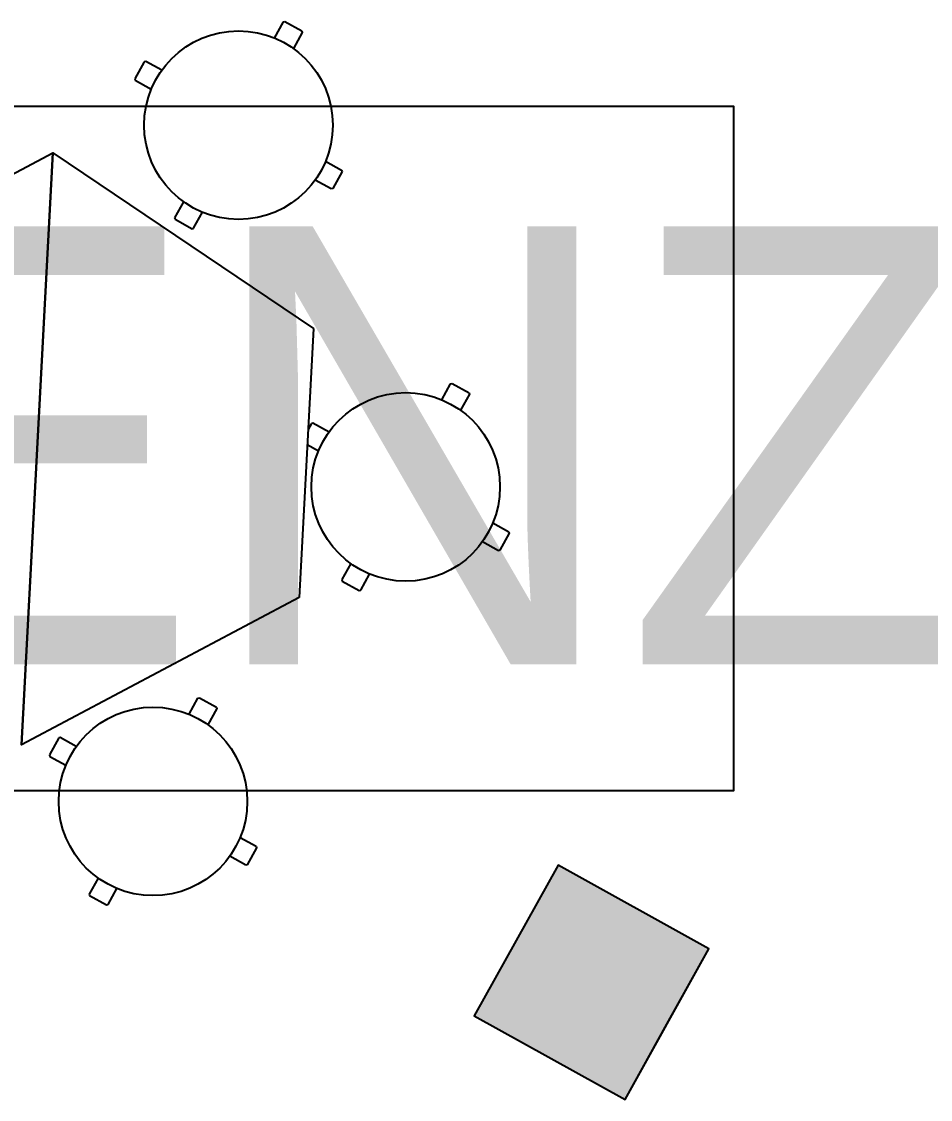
# Model space of a CAD drawing. Header units: metres. Extents: x 2.3 to 42.8, y 0.9 to 31.9.
# Drawn here: x 30.38 to 31.044, y 12.324 to 13.112 of the extents above; entities that cross this region are included whole.
import ezdxf

# ---------------------------------------------------------------- set-up
doc = ezdxf.new("R2010")
doc.units = ezdxf.units.M
for name, color, linetype in [('ARREDI', 9, 'Continuous'), ('PARETI_STRUTTURE', 7, 'Continuous'), ('PILASTRI_SETTI', 8, 'Continuous'), ('WAYFINDING_RIQUADRI', 7, 'Continuous'), ('WAYFINDING_TESTI', 7, 'Continuous')]:
    doc.layers.add(name, color=color, linetype=linetype)

msp = doc.modelspace()

# ---------------------------------------------------------------- linework, layer by layer
at = {"layer": 'ARREDI'}
for points in [[(30.56433, 13.09997), (30.57085, 13.11169)], [(30.57085, 13.11169), (30.57191, 13.112)], [(30.57191, 13.112), (30.5843, 13.10512)], [(30.58461, 13.10405), (30.5781, 13.09233)], [(30.58431, 13.10512), (30.58461, 13.10405)], [(30.46917, 13.08262), (30.4623, 13.07023)], [(30.47024, 13.08292), (30.46917, 13.08262)], [(30.48197, 13.07641), (30.47025, 13.08293)], [(30.46229, 13.07022), (30.46259, 13.06915)], [(30.46259, 13.06915), (30.47432, 13.06264)], [(30.19961, 12.90848), (30.40246, 13.016), (30.3795, 12.5835), (30.40246, 13.016), (30.5928, 12.88761)], [(30.60166, 13.00995), (30.61338, 13.00344)], [(30.61369, 13.00237), (30.60681, 12.98998)], [(30.61338, 13.00344), (30.61369, 13.00237)], [(30.60574, 12.98967), (30.59402, 12.99619)], [(30.60681, 12.98998), (30.60574, 12.98967)], [(30.49788, 12.98028), (30.49136, 12.96855)], [(30.49136, 12.96855), (30.49167, 12.96748)], [(30.49167, 12.96748), (30.50406, 12.96061)], [(30.50513, 12.9609), (30.51165, 12.97263)], [(30.50406, 12.9606), (30.50513, 12.9609)], [(30.59279, 12.88761), (30.58236, 12.69101)], [(30.6865, 12.83558), (30.69302, 12.8473)], [(30.69301, 12.8473), (30.69408, 12.84761)], [(30.69409, 12.84761), (30.70647, 12.84074)], [(30.70648, 12.84073), (30.70678, 12.83966)], [(30.70678, 12.83966), (30.70027, 12.82794)], [(30.59134, 12.81823), (30.58888, 12.81379)], [(30.59241, 12.81854), (30.59134, 12.81823)], [(30.60414, 12.81202), (30.59242, 12.81854)], [(30.58829, 12.80281), (30.59649, 12.79825)], [(30.72383, 12.74557), (30.73555, 12.73905)], [(30.73586, 12.73799), (30.72899, 12.7256)], [(30.73555, 12.73906), (30.73586, 12.73799)], [(30.72791, 12.72529), (30.71619, 12.7318)], [(30.72898, 12.72559), (30.72791, 12.72529)], [(30.62005, 12.71589), (30.61353, 12.70417)], [(30.6273, 12.69652), (30.63382, 12.70824)], [(30.61354, 12.70416), (30.61384, 12.70309)], [(30.61384, 12.70309), (30.62623, 12.69622)], [(30.58236, 12.69101), (30.37951, 12.5835)], [(30.62623, 12.69621), (30.6273, 12.69652)], [(30.50188, 12.60578), (30.50839, 12.6175)], [(30.50839, 12.61751), (30.50946, 12.61781)], [(30.50946, 12.61781), (30.52185, 12.61094)], [(30.52216, 12.60986), (30.51564, 12.59814)], [(30.52185, 12.61093), (30.52216, 12.60986)], [(30.40671, 12.58843), (30.39984, 12.57604)], [(30.40778, 12.58874), (30.40671, 12.58843)], [(30.41951, 12.58223), (30.40779, 12.58874)], [(30.39983, 12.57604), (30.40014, 12.57497)], [(30.40014, 12.57497), (30.41186, 12.56846)], [(30.5392, 12.51577), (30.55092, 12.50926)], [(30.55093, 12.50926), (30.55123, 12.50819)], [(30.54328, 12.49549), (30.53156, 12.502)], [(30.55123, 12.50819), (30.54436, 12.4958)], [(30.54435, 12.4958), (30.54328, 12.49549)], [(30.43542, 12.48609), (30.4289, 12.47437)], [(30.44268, 12.46672), (30.44919, 12.47844)], [(30.42891, 12.47436), (30.42921, 12.47329)], [(30.42921, 12.47329), (30.4416, 12.46642)], [(30.44161, 12.46641), (30.44268, 12.46672)]]:
    msp.add_lwpolyline(points, dxfattribs=at)
for points in [[(30.88161, 12.43443), (30.77146, 12.4956), (30.71029, 12.38545), (30.82044, 12.32428)], [(30.85103, 12.37935), (30.88161, 12.43444), (30.77146, 12.49559), (30.74088, 12.44052), (30.71029, 12.38544), (30.82045, 12.32427)]]:
    msp.add_lwpolyline(points, close=True, dxfattribs=at)
for centre in [(30.53799, 13.03629), (30.66016, 12.7719), (30.47553, 12.5421)]:
    msp.add_circle(centre, 0.0689, dxfattribs=at)
at = {"layer": 'PARETI_STRUTTURE'}
for points in [[(30.85103, 12.37935), (30.88161, 12.43444), (30.77146, 12.49559), (30.74088, 12.44052)], [(30.74087, 12.44052), (30.71029, 12.38543), (30.82044, 12.32428), (30.85103, 12.37935)]]:
    msp.add_lwpolyline(points, dxfattribs=at)
at = {"layer": 'PILASTRI_SETTI'}
msp.add_solid([(30.82045, 12.32428), (30.88161, 12.43443), (30.7103, 12.38544), (30.77146, 12.4956)], dxfattribs=at)
at = {"layer": 'WAYFINDING_RIQUADRI'}
msp.add_lwpolyline([(28.1, 12.55), (30.9, 12.55), (30.9, 13.05), (28.1, 13.05)], close=True, dxfattribs=at)

# ---------------------------------------------------------------- texts
at = {"layer": 'WAYFINDING_TESTI', "insert": (29.5, 12.8), "char_height": 0.32, "attachment_point": 5}
msp.add_mtext('VICEPRESIDENZA', dxfattribs=at)

doc.saveas('drawing.dxf')
